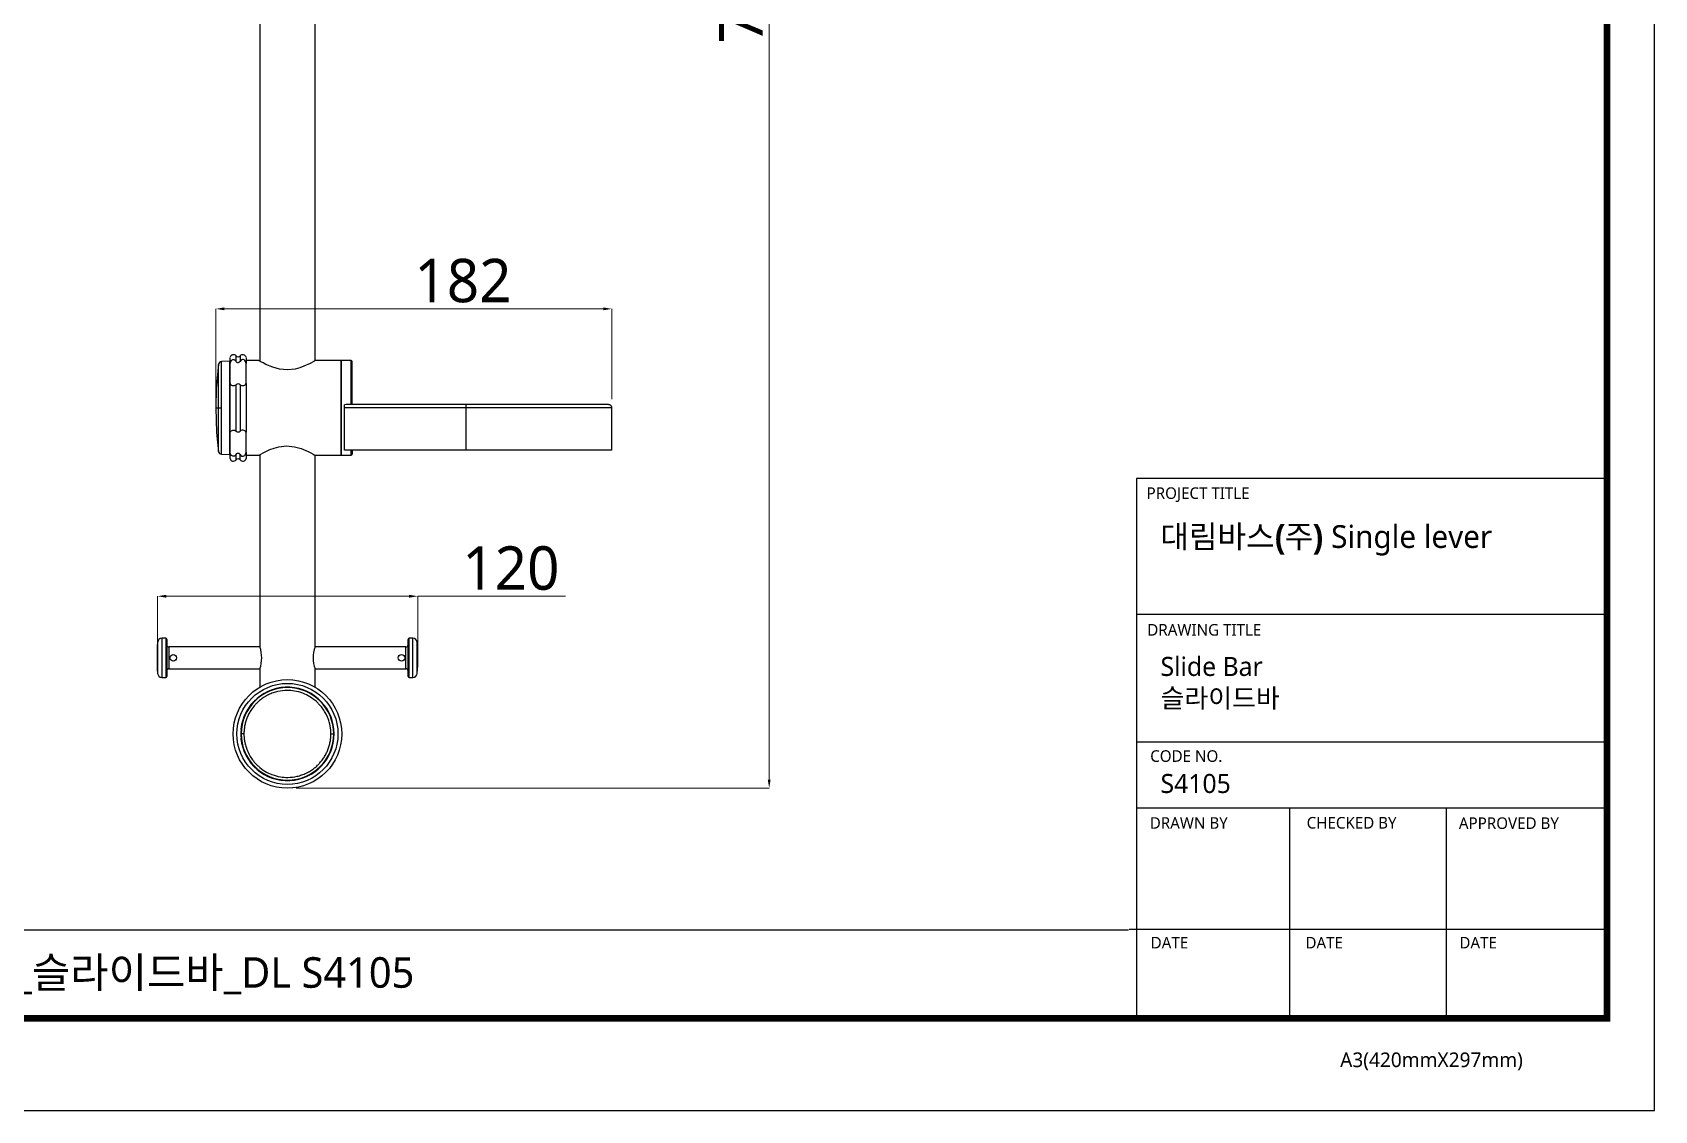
# Model space of a CAD drawing. Extents: x 0 to 1354, y 0 to 992.
# Drawn here: x 608 to 1354, y 0 to 496 of the extents above; entities that cross this region are included whole.
import ezdxf

# ---------------------------------------------------------------- set-up
doc = ezdxf.new("R2010")
doc.units = 0
doc.header["$LTSCALE"] = 10
doc.header["$MEASUREMENT"] = 0
doc.header["$PDMODE"] = 3
doc.header["$PDSIZE"] = -10
doc.layers.get('0').update_dxf_attribs({"linetype": 'CONTINUOUS'})
doc.layers.get('DEFPOINTS').update_dxf_attribs({"linetype": 'CONTINUOUS'})
doc.styles.add('Daelim Dimension', font='')
doc.styles.get('Daelim Dimension').set_extended_font_data('NanumGothic')
doc.dimstyles.new('DEFAULT', dxfattribs={"dimscale": 2, "dimtxt": 2, "dimasz": 2, "dimexe": 0, "dimexo": 2, "dimgap": 1, "dimtad": 1, "dimdec": 1, "dimzin": 9, "dimdsep": 46, "dimtxsty": 'Daelim Dimension', "dimcen": 0.5, "dimclrd": 252, "dimclre": 252, "dimclrt": 3, "dimadec": 1, "dimazin": 0, "dimtfac": 1, "dimtdec": 1, "dimtix": 1, "dimtmove": 0, "dimatfit": 3, "dimfxl": 1, "dimtolj": 1, "dimtzin": 1, "dimlwd": 9, "dimlwe": 9, "dimarcsym": 0})

# ---------------------------------------------------------------- blocks, each defined once
blk = doc.blocks.new('*D4')
at = {"color": 5, "lineweight": 9, "transparency": 16777216}
for p, q in [((729.07, 878.31), (946.72, 878.31)), ((946.72, 874.31), (946.72, 152.31)), ((729.07, 148.31), (946.72, 148.31))]:
    blk.add_line(p, q, dxfattribs=at)
at = {"color": 5, "transparency": 16777216}
for points in [[(946.06, 874.31), (947.39, 874.31), (946.72, 878.31)], [(946.06, 152.31), (947.39, 152.31), (946.72, 148.31)]]:
    blk.add_solid(points, dxfattribs=at)
at = {"layer": 'DEFPOINTS', "color": 0, "transparency": 16777216}
for p in [(725.07, 878.31), (725.07, 148.31), (946.72, 148.31)]:
    blk.add_point(p, dxfattribs=at)
at = {"color": 7, "transparency": 16777216, "insert": (933.82, 513.31), "char_height": 20, "attachment_point": 5, "rotation": 90, "style": 'Daelim Dimension'}
blk.add_mtext('\\A1;730', dxfattribs=at)
blk = doc.blocks.new('*D6')
at = {"color": 5, "lineweight": 9, "ltscale": 0.5, "transparency": 16777216}
for p, q in [((692.07, 327.31), (692.07, 368.89)), ((696.07, 368.89), (870.37, 368.89)), ((874.37, 327.31), (874.37, 368.89))]:
    blk.add_line(p, q, dxfattribs=at)
at = {"color": 5, "ltscale": 0.5, "transparency": 16777216}
for points in [[(696.07, 369.56), (696.07, 368.22), (692.07, 368.89)], [(870.37, 369.56), (870.37, 368.22), (874.37, 368.89)]]:
    blk.add_solid(points, dxfattribs=at)
at = {"layer": 'DEFPOINTS', "color": 0, "ltscale": 0.5, "transparency": 16777216}
for p in [(874.37, 368.89), (692.07, 323.31), (874.37, 323.31)]:
    blk.add_point(p, dxfattribs=at)
at = {"color": 7, "ltscale": 0.5, "transparency": 16777216, "insert": (805.84, 381.78), "char_height": 20, "attachment_point": 5, "style": 'Daelim Dimension'}
blk.add_mtext('\\A1;182', dxfattribs=at)
blk = doc.blocks.new('*D9')
at = {"color": 5, "lineweight": 9, "ltscale": 0.5, "transparency": 16777216}
for p, q in [((665.32, 212.3), (665.32, 236.65)), ((669.32, 236.65), (781.07, 236.65)), ((785.07, 212.3), (785.07, 236.65)), ((785.07, 236.65), (853.08, 236.65))]:
    blk.add_line(p, q, dxfattribs=at)
at = {"color": 5, "ltscale": 0.5, "transparency": 16777216}
for points in [[(669.32, 237.31), (669.32, 235.98), (665.32, 236.65)], [(781.07, 237.31), (781.07, 235.98), (785.07, 236.65)]]:
    blk.add_solid(points, dxfattribs=at)
at = {"layer": 'DEFPOINTS', "color": 0, "ltscale": 0.5, "transparency": 16777216}
for p in [(785.07, 236.65), (665.32, 208.3), (785.07, 208.3)]:
    blk.add_point(p, dxfattribs=at)
at = {"color": 7, "ltscale": 0.5, "transparency": 16777216, "insert": (827.89, 249.49), "char_height": 20, "attachment_point": 5, "style": 'Daelim Dimension'}
blk.add_mtext('\\A1;120', dxfattribs=at)

msp = doc.modelspace()

# ---------------------------------------------------------------- linework, layer by layer
for p, q in [((712.37, 640.79), (712.37, 344.82)), ((737.77, 345.06), (737.77, 640.56))]:
    msp.add_line(p, q)
at = {"color": 7}
for p, q in [((698.57, 344.81), (694.81, 344.61)), ((694.81, 323.31), (694.81, 344.61)), ((698.57, 301.81), (698.57, 344.81)), ((698.67, 343.7), (698.67, 346.58)), ((698.67, 334.53), (698.67, 343.7)), ((701.45, 344.73), (701.45, 347.23)), ((703.29, 347.23), (703.29, 344.73)), ((706.07, 346.58), (706.07, 343.7)), ((711.97, 345.06), (706.07, 345.06)), ((706.07, 340.29), (706.07, 343.7)), ((749.87, 345.06), (737.77, 345.06)), ((754.37, 345.06), (749.87, 345.06)), ((749.87, 345.06), (749.87, 301.56)), ((749.87, 301.56), (749.87, 345.06)), ((754.37, 324.66), (754.37, 345.06)), ((754.87, 324.82), (754.87, 344.56)), ((705.87, 340.29), (705.87, 336.89)), ((706.07, 334.53), (706.07, 336.89)), ((698.57, 335.11), (698.67, 335.11)), ((698.67, 312.08), (698.67, 334.53)), ((701.45, 312.65), (701.45, 333.97)), ((703.29, 333.97), (703.29, 312.65)), ((706.07, 334.53), (706.07, 312.08)), ((694.81, 302), (694.81, 323.31)), ((698.67, 325.51), (698.57, 325.51)), ((698.57, 321.11), (698.67, 321.11)), ((752, 324.81), (751.37, 324.74)), ((751.37, 323.31), (751.37, 324.74)), ((751.37, 303.81), (751.37, 323.31)), ((807.37, 303.81), (807.37, 323.31)), ((874.37, 303.81), (874.37, 323.31)), ((698.67, 311.51), (698.57, 311.51)), ((698.67, 302.91), (698.67, 312.08)), ((705.87, 309.72), (705.87, 306.32)), ((706.07, 309.72), (706.07, 312.08)), ((706.07, 302.91), (706.07, 306.32)), ((694.81, 302), (698.57, 301.81)), ((698.67, 300.03), (698.67, 302.91)), ((701.45, 299.38), (701.45, 301.88)), ((703.29, 299.38), (703.29, 301.88)), ((706.07, 302.91), (706.07, 300.03)), ((706.07, 301.56), (711.97, 301.56)), ((712.37, 301.79), (712.37, 213.3)), ((737.77, 213.3), (737.77, 301.56)), ((737.77, 301.56), (749.87, 301.56)), ((749.87, 301.56), (754.37, 301.56)), ((807.37, 303.81), (751.37, 303.81)), ((754.37, 301.56), (754.37, 303.81)), ((754.87, 303.81), (754.87, 302.06)), ((874.37, 303.81), (807.37, 303.81)), ((669.07, 217.3), (667.32, 217.3)), ((667.32, 217.3), (667.32, 199.3)), ((669.07, 217.3), (669.07, 199.3)), ((669.57, 216.8), (669.57, 199.8)), ((780.57, 199.8), (780.57, 216.8)), ((782.82, 217.3), (781.07, 217.3)), ((781.07, 208.3), (781.07, 217.3)), ((782.82, 208.3), (782.82, 217.3)), ((665.32, 215.45), (665.32, 201.16)), ((712.37, 213.3), (670.57, 213.3)), ((712.37, 213.3), (670.57, 213.3)), ((670.57, 213.3), (670.57, 208.3)), ((779.57, 213.3), (737.77, 213.3)), ((779.57, 213.3), (737.77, 213.3)), ((779.57, 208.3), (779.57, 213.3)), ((784.81, 201.16), (784.81, 215.45)), ((670.57, 208.3), (670.57, 203.3)), ((670.57, 203.3), (712.37, 203.3)), ((670.57, 203.3), (712.37, 203.3)), ((712.37, 203.3), (712.37, 194.84)), ((737.77, 203.3), (779.57, 203.3)), ((737.77, 194.84), (737.77, 203.3)), ((737.77, 203.3), (779.57, 203.3)), ((779.57, 203.3), (779.57, 208.3)), ((781.07, 199.3), (781.07, 208.3)), ((782.82, 199.3), (782.82, 208.3)), ((667.32, 199.3), (669.07, 199.3)), ((781.07, 199.3), (782.82, 199.3)), ((703.72, 175.51), (703.68, 175.51)), ((703.68, 171.11), (703.72, 171.11))]:
    msp.add_line(p, q, dxfattribs=at)
at = {"color": 5, "ltscale": 40}
for p, q in [((1332.17, 290.84), (1115.76, 290.84)), ((1332.17, 228.28), (1115.76, 228.28)), ((1332.17, 228.28), (1115.76, 228.28)), ((1332.17, 169.44), (1115.76, 169.44)), ((1332.17, 169.44), (1115.76, 169.44)), ((1332.17, 139.09), (1115.76, 139.09)), ((1332.17, 139.09), (1115.76, 139.09)), ((1186.06, 139.09), (1186.06, 42.48)), ((1258.2, 139.09), (1258.2, 42.48)), ((1332.17, 83.29), (1112.34, 83.29)), ((1332.17, 83.29), (1117.45, 83.29)), ((1332.17, 42.48), (1146.71, 42.48))]:
    msp.add_line(p, q, dxfattribs=at)
at = {"color": 5, "ltscale": 0.5}
msp.add_line((1115.76, 290.84), (1115.76, 41.17), dxfattribs=at)
at = {"color": 5}
msp.add_line((21.77, 83.13), (1112.08, 83.13), dxfattribs=at)
at = {"ltscale": 0.5}
msp.add_lwpolyline([(0, 0), (1354.08, 0), (1354.08, 992.16), (0, 992.16)], close=True, dxfattribs=at)
at = {"color": 5, "linetype": 'ByBlock', "lineweight": 200, "const_width": 3.12}
msp.add_lwpolyline([(21.77, 42.48), (1332.17, 42.48), (1332.17, 969.12), (21.77, 969.12)], close=True, dxfattribs=at)
at = {"color": 7, "flags": 128}
for points in [[(693.42, 343.51), (692.33, 332.22), (692.07, 323.31)], [(698.67, 343.7), (698.97, 344.67), (699.28, 345.12), (699.65, 345.41), (700, 345.54), (700.38, 345.55), (700.71, 345.45), (701.08, 345.2), (701.45, 344.73)], [(703.29, 344.73), (702.93, 344.29), (702.71, 344.14), (702.43, 344.07), (702.18, 344.09), (701.98, 344.17), (701.7, 344.39), (701.45, 344.73)], [(706.07, 343.7), (705.77, 344.67), (705.46, 345.12), (705.09, 345.41), (704.74, 345.54), (704.35, 345.55), (704.02, 345.45), (703.65, 345.2), (703.29, 344.73)], [(737.77, 345.06), (737.62, 344.97), (737.17, 344.7), (735.48, 343.78), (732.69, 342.48), (730.8, 341.79), (728.62, 341.21), (725.07, 340.82), (721.49, 341.14), (718.28, 342.02), (715.2, 343.31), (713.86, 343.99), (712.82, 344.56), (712, 345.04), (711.97, 345.06), (712, 345.04)], [(693.4, 323.31), (693.4, 325.22), (693.4, 327.18), (693.4, 328.91), (693.4, 330.54), (693.4, 331.87), (693.4, 333.29), (693.4, 334.4), (693.4, 335.98), (693.4, 336.73), (693.4, 337.09), (693.4, 337.18), (693.4, 337.21), (693.4, 337.22), (693.4, 337.22), (693.4, 337.22), (693.4, 337.22), (693.4, 337.22), (693.4, 337.22), (693.4, 337.22), (693.4, 337.25), (693.4, 337.51), (693.4, 338.33), (693.4, 339.56), (693.4, 340.62), (693.4, 341.19), (693.4, 341.71), (693.4, 342.4), (693.4, 342.91), (693.4, 343.19), (693.4, 343.31), (693.4, 343.29)], [(698.67, 334.53), (698.97, 334), (699.28, 333.77), (699.65, 333.63), (700, 333.57), (700.38, 333.56), (700.71, 333.61), (701.08, 333.73), (701.45, 333.97)], [(703.29, 333.97), (703.65, 333.73), (704.01, 333.61), (704.36, 333.56), (704.73, 333.57), (705.06, 333.62), (705.43, 333.75), (705.79, 334.02), (706.07, 334.53)], [(692.07, 323.31), (692.49, 311.97), (693.42, 303.1)], [(698.67, 312.08), (698.97, 312.62), (699.28, 312.84), (699.65, 312.98), (700, 313.04), (700.38, 313.05), (700.71, 313), (701.08, 312.88), (701.45, 312.65)], [(706.07, 312.08), (705.77, 312.62), (705.46, 312.84), (705.09, 312.98), (704.74, 313.04), (704.35, 313.05), (704.02, 313), (703.65, 312.88), (703.29, 312.65)], [(701.45, 301.88), (701.08, 301.41), (700.73, 301.17), (700.37, 301.06), (700, 301.08), (699.68, 301.19), (699.31, 301.46), (698.94, 301.99), (698.67, 302.91)], [(701.45, 301.88), (701.8, 302.32), (702.03, 302.47), (702.3, 302.55), (702.55, 302.53), (702.75, 302.45), (703.04, 302.23), (703.29, 301.88)], [(703.29, 301.88), (703.65, 301.41), (704.01, 301.17), (704.36, 301.06), (704.73, 301.08), (705.06, 301.19), (705.43, 301.46), (705.79, 301.99), (706.07, 302.91)], [(711.97, 301.56), (712.11, 301.64), (712.57, 301.91), (714.26, 302.83), (717.05, 304.13), (718.94, 304.82), (721.11, 305.4), (724.67, 305.79), (728.25, 305.47), (731.45, 304.6), (734.54, 303.3), (735.88, 302.62), (736.92, 302.05), (737.74, 301.57), (737.77, 301.56), (737.77, 301.56)]]:
    msp.add_lwpolyline(points, dxfattribs=at)
at = {"color": 7}
for centre, radius in [((672.57, 208.3), 1.5), ((777.57, 208.3), 1.5), ((725.07, 173.31), 25), ((725.07, 173.31), 23.25)]:
    msp.add_circle(centre, radius, dxfattribs=at)
for centre, radius, start, end in [((694.88, 343.11), 1.5, 93.00776, 173.10557), ((700.22, 346.21), 1.6, 40.0052, 166.41544), ((702.37, 348.01), 1.2, 220.0052, 319.9948), ((704.51, 346.21), 1.6, 13.58456, 139.9948), ((754.37, 344.56), 0.5, 360, 90), ((702.37, 332.96), 1.37, 47.73797, 132.26203), ((702.37, 313.66), 1.37, 227.73791, 312.26209), ((694.88, 303.5), 1.5, 186.8911, 266.99557), ((700.22, 300.41), 1.6, 193.58456, 319.9948), ((702.37, 298.61), 1.2, 40.0052, 139.9948), ((704.51, 300.41), 1.6, 220.0052, 346.41544), ((754.37, 302.06), 0.5, 270, 360), ((667.32, 215.3), 2, 90, 175.90396), ((669.07, 216.8), 0.5, 360, 90), ((781.07, 216.8), 0.5, 90, 180), ((782.82, 215.3), 2, 4.09604, 90), ((765.07, 208.3), 100, 175.90396, 184.09604), ((670.57, 214.3), 1, 180, 270), ((698.93, 208.3), 14.34, 339.59204, 20.40796), ((751.21, 208.3), 14.34, 159.59204, 200.40796), ((779.57, 214.3), 1, 270, 360), ((685.07, 208.3), 100, 355.90396, 4.09604), ((670.57, 202.3), 1, 90, 180), ((779.57, 202.3), 1, 0, 90), ((667.32, 201.3), 2, 184.09604, 270), ((669.07, 199.8), 0.5, 270, 0), ((725.07, 173.31), 21.5, 185.8731, 174.12689), ((725.07, 173.31), 21.3, 0, 180), ((781.07, 199.8), 0.5, 180, 270), ((782.82, 201.3), 2, 270, 355.90396), ((725.07, 173.31), 21.45, 174.64936, 185.35064), ((702.87, 175.44), 0.855, 350.65971, 4.10534), ((725.07, 173.31), 21.3, 180, 0), ((702.55, 171.15), 1.17, 357.70321, 7.53018)]:
    msp.add_arc(centre, radius, start, end, dxfattribs=at)
for points, knots in [([(692.07, 323.31), (692.14, 323.31), (692.26, 323.31), (693.05, 323.31), (693.4, 323.31)], [0, 0, 0, 0, 0.56011, 1, 1, 1, 1]), ([(693.4, 323.31), (693.44, 323.31), (693.54, 323.31), (693.91, 323.31), (694.36, 323.31), (694.66, 323.31), (694.81, 323.31)], [0, 0, 0, 0, 0.272463, 0.561864, 0.787535, 1, 1, 1, 1]), ([(693.4, 303.32), (693.4, 303.32), (693.4, 303.33), (693.4, 303.62), (693.4, 304.12), (693.4, 304.72), (693.4, 305.35), (693.4, 306), (693.4, 306.92), (693.4, 308.12), (693.4, 309.61), (693.4, 311.32), (693.4, 313.41), (693.4, 316.23), (693.4, 319.54), (693.4, 322.08), (693.4, 323.31)], [0, 0, 0, 0, 0.048565, 0.120926, 0.187794, 0.250063, 0.291607, 0.333052, 0.381224, 0.458041, 0.520026, 0.584839, 0.672424, 0.758408, 0.882736, 1, 1, 1, 1]), ([(807.37, 323.31), (807.37, 323.31), (804.49, 323.31), (795.88, 323.31), (784.67, 323.31), (771.68, 323.31), (760.84, 323.31), (754.03, 323.31), (751.37, 323.31)], [0.031735, 0.031735, 0.031735, 0.031735, 0.031735, 7.932476, 23.733956, 31.634697, 47.436178, 60.522037, 60.522037, 60.522037, 60.522037]), ([(807.37, 324.81), (802.37, 324.81), (797.37, 324.81), (787.49, 324.81), (782.59, 324.81), (775.45, 324.81), (773.1, 324.81), (768.49, 324.81), (766.23, 324.81), (761.86, 324.81), (759.74, 324.81), (755.7, 324.81), (753.78, 324.81), (752, 324.81)], [0, 0, 0, 0, 0.25, 0.25, 0.5, 0.5, 0.625, 0.625, 0.75, 0.75, 0.875, 0.875, 1, 1, 1, 1]), ([(807.37, 323.31), (807.37, 323.48), (807.37, 323.67), (807.37, 324.04), (807.37, 324.22), (807.37, 324.51), (807.37, 324.63), (807.37, 324.77), (807.37, 324.81), (807.37, 324.81)], [0, 0, 0, 0, 0.25, 0.25, 0.5, 0.5, 0.75, 0.75, 1, 1, 1, 1]), ([(872.87, 324.81), (872.87, 324.81), (872.69, 324.81), (871.98, 324.81), (871.45, 324.81), (870.11, 324.81), (869.29, 324.81), (867.42, 324.81), (866.37, 324.81), (864.09, 324.81), (862.86, 324.81), (860.26, 324.81), (858.89, 324.81), (854.63, 324.81), (851.59, 324.81), (845.27, 324.81), (841.99, 324.81), (835.3, 324.81), (831.88, 324.81), (824.96, 324.81), (821.47, 324.81), (814.43, 324.81), (810.9, 324.81), (807.37, 324.81)], [0, 0, 0, 0, 0.0625, 0.0625, 0.125, 0.125, 0.1875, 0.1875, 0.25, 0.25, 0.3125, 0.3125, 0.375, 0.375, 0.5, 0.5, 0.625, 0.625, 0.75, 0.75, 0.875, 0.875, 1, 1, 1, 1]), ([(874.37, 323.31), (874.37, 323.31), (873.75, 323.31), (870.49, 323.31), (863.79, 323.31), (854.69, 323.31), (843.05, 323.31), (830.06, 323.31), (818.86, 323.31), (810.24, 323.31), (807.37, 323.31)], [0.068595, 0.068595, 0.068595, 0.068595, 7.338183, 21.87736, 29.146948, 43.686124, 58.225301, 65.494889, 80.034065, 87.303653, 87.303653, 87.303653, 87.303653]), ([(874.37, 323.31), (874.35, 323.49), (874.32, 323.78), (874.13, 324.13), (873.94, 324.37), (873.69, 324.57), (873.35, 324.75), (873.06, 324.79), (872.87, 324.81)], [0, 0, 0, 0, 0.23945, 0.368366, 0.499988, 0.631635, 0.760537, 1, 1, 1, 1]), ([(745.07, 173.31), (745.07, 173.46), (745.07, 173.76), (745.05, 174.21), (745.03, 174.66), (744.99, 175.12), (744.94, 175.59), (744.88, 176.05), (744.81, 176.52), (744.73, 176.99), (744.64, 177.46), (744.53, 177.93), (744.29, 178.92), (743.72, 180.69), (742.63, 183.01), (741.15, 185.29), (739.74, 186.95), (737.88, 188.74), (735.52, 190.5), (732.09, 192.17), (728.5, 193.13), (724.58, 193.43), (721.26, 193.04), (718.44, 192.23), (716.37, 191.37), (714.42, 190.29), (712.71, 189.08), (711.3, 187.85), (710.24, 186.75), (709.44, 185.81), (708.8, 184.96), (708.23, 184.12), (707.7, 183.26), (707.23, 182.38), (706.8, 181.48), (706.42, 180.58), (706.09, 179.66), (705.81, 178.74), (705.57, 177.82), (705.38, 176.9), (705.24, 175.99), (705.14, 175.08), (705.07, 174.19), (705.07, 173.6), (705.06, 173.31)], [0, 0, 0, 0, 0.007143, 0.014352, 0.021624, 0.028959, 0.036355, 0.043813, 0.051329, 0.058903, 0.066533, 0.074218, 0.081956, 0.115361, 0.163075, 0.20379, 0.244884, 0.266946, 0.326841, 0.384504, 0.448558, 0.502622, 0.571544, 0.607018, 0.642617, 0.678092, 0.713215, 0.742996, 0.767244, 0.785894, 0.802084, 0.818207, 0.834243, 0.850172, 0.865975, 0.881636, 0.897137, 0.912462, 0.927597, 0.942529, 0.957245, 0.971735, 0.985989, 1, 1, 1, 1]), ([(705.06, 173.31), (704.9, 173.31), (704.74, 173.31), (704.43, 173.31), (704.28, 173.31), (704.04, 173.31), (703.94, 173.31), (703.81, 173.31), (703.77, 173.31), (703.76, 173.31)], [0, 0, 0, 0, 0.25, 0.25, 0.5, 0.5, 0.75, 0.75, 1, 1, 1, 1]), ([(705.06, 173.31), (705.06, 173.16), (705.07, 172.86), (705.08, 172.4), (705.11, 171.95), (705.14, 171.49), (705.19, 171.03), (705.25, 170.56), (705.32, 170.09), (705.4, 169.63), (705.5, 169.16), (705.6, 168.68), (705.85, 167.69), (706.42, 165.92), (707.5, 163.6), (708.98, 161.32), (710.4, 159.66), (712.25, 157.87), (714.61, 156.11), (718.05, 154.44), (721.63, 153.48), (725.55, 153.18), (728.87, 153.57), (731.69, 154.39), (733.76, 155.24), (735.71, 156.32), (737.43, 157.53), (738.84, 158.76), (739.9, 159.86), (740.69, 160.8), (741.34, 161.65), (741.91, 162.49), (742.43, 163.35), (742.91, 164.23), (743.33, 165.13), (743.71, 166.04), (744.04, 166.95), (744.33, 167.87), (744.56, 168.79), (744.75, 169.71), (744.9, 170.62), (745, 171.53), (745.06, 172.42), (745.07, 173.01), (745.07, 173.31)], [0, 0, 0, 0, 0.007143, 0.014352, 0.021624, 0.028959, 0.036355, 0.043813, 0.051329, 0.058903, 0.066533, 0.074218, 0.081956, 0.115361, 0.163075, 0.20379, 0.244884, 0.266946, 0.326841, 0.384504, 0.448558, 0.502621, 0.571544, 0.607019, 0.642617, 0.678092, 0.713215, 0.742996, 0.767244, 0.785894, 0.802084, 0.818207, 0.834243, 0.850172, 0.865975, 0.881636, 0.897137, 0.912462, 0.927597, 0.942529, 0.957245, 0.971735, 0.985989, 1, 1, 1, 1]), ([(745.07, 173.31), (745.23, 173.31), (745.39, 173.31), (745.71, 173.31), (745.85, 173.31), (746.1, 173.31), (746.19, 173.31), (746.33, 173.31), (746.36, 173.31), (746.37, 173.31)], [0, 0, 0, 0, 0.25, 0.25, 0.5, 0.5, 0.75, 0.75, 1, 1, 1, 1])]:
    msp.add_open_spline(points, degree=3, knots=knots, dxfattribs=at)

# ---------------------------------------------------------------- texts
at = {"color": 5, "ltscale": 40, "style": 'Daelim Dimension'}
for s, height, p in [('PROJECT TITLE', 5.3435, (1120.35, 281.42)), ('DRAWING TITLE', 5.3435, (1120.69, 218.53)), ('CODE NO.', 5.344, (1122.03, 160.45)), ('DRAWN BY', 5.344, (1121.82, 129.65)), ('CHECKED BY', 5.344, (1194.02, 129.74)), ('APPROVED BY', 5.3435, (1264.04, 129.57)), ('DATE', 5.344, (1122.24, 74.57)), ('DATE', 5.344, (1193.45, 74.57)), ('DATE', 5.344, (1264.28, 74.57)), ('A3(420mmX297mm)', 6.7441, (1209.42, 19.99))]:
    msp.add_text(s, height=height, dxfattribs=at).set_placement(p)
at = {"attachment_point": 1, "style": 'Daelim Dimension'}
for s, insert, char_height, width in [('{\\fPretendard Variable SemiBold|b0|i0|c129|p2;\\C7;대림바스(주)} Single lever', (1126.7, 269.35), 10.4749, 184.077), ('Slide Bar\\P슬라이드바', (1126.79, 208.72), 8.745, 147.1623), ('S4105', (1126.79, 154.87), 8.745, 147.1623)]:
    msp.add_mtext(s, dxfattribs=dict(at, insert=insert, char_height=char_height, width=width))
at = {"color": 2, "insert": (264.87, 70.56), "char_height": 14.05378, "width": 710.4006, "attachment_point": 1, "style": 'Daelim Dimension'}
msp.add_mtext('{\\fPretendard Variable SemiBold|b0|i0|c129|p2;대림바스(주)} Shower Program_Slide Bar_{\\fGulim|b0|i0|c129|p50;슬라이드바}_DL S4105                                     ', dxfattribs=at)

# ---------------------------------------------------------------- dimensions: what is measured, and where the dimension line sits
at = {"color": 5}
dim = msp.add_linear_dim(base=(946.72, 148.31), p1=(725.07, 878.31), p2=(725.07, 148.31), angle=90, dimstyle='DEFAULT', override={"dimtxt": 10, "dimclrd": 5, "dimclre": 5, "dimclrt": 7}, dxfattribs=at)
dim.commit()
dim.dimension.update_dxf_attribs({"geometry": '*D4', "text_midpoint": (933.82, 513.31)})
at = {"color": 5, "ltscale": 0.5}
for base, p1, p2, picture, middle in [((874.37, 368.89), (692.07, 323.31), (874.37, 323.31), '*D6', (805.84, 368.89)), ((785.07, 236.65), (665.32, 208.3), (785.07, 208.3), '*D9', (827.89, 236.65))]:
    dim = msp.add_linear_dim(base=base, p1=p1, p2=p2, dimstyle='DEFAULT', override={"dimtxt": 10, "dimdec": 0, "dimclrd": 5, "dimclre": 5, "dimclrt": 7}, dxfattribs=at)
    dim.commit()
    dim.dimension.update_dxf_attribs({"geometry": picture, "text_midpoint": middle, "dimtype": 160})

doc.saveas('drawing.dxf')
